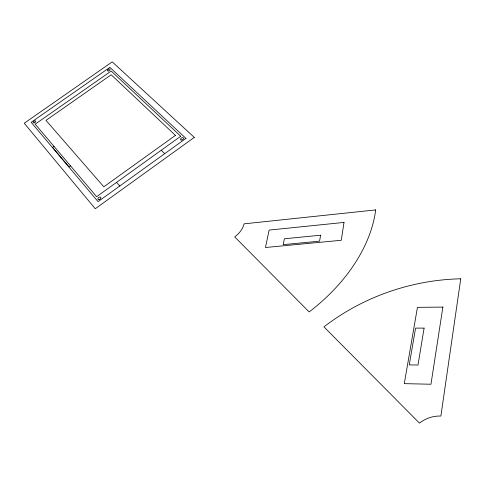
<?xml version="1.0" encoding="UTF-8"?>
<svg xmlns="http://www.w3.org/2000/svg" width="485" height="485" viewBox="0 0 485 485"><rect width="100%" height="100%" fill="white"/><g stroke="black" fill="none" stroke-linecap="round" stroke-linejoin="round"><path stroke-width="0.73" d="M70.543 165.888L69.088 166.919L52.604 147.391L54.023 146.391M161.256 150.241L164.718 153.66M116.527 182.39L119.771 186.01M460.75 278.802L440.883 416.045A28.809 25.123 -17.5 0 0 419.47 423.132L323.95 326.854A207.531 182.651 -16.5 0 1 460.75 278.802M344.011 222.427L341.288 240.269L265.453 247.508L269.12 230.09L344.011 222.427M442.884 307.09L430.965 384.235L404.284 383.647L417.439 307.351L442.884 307.09M424.102 328.103L418.003 365.017L409.261 364.89L415.56 328.115L424.102 328.103M320.597 235.213L319.591 241.16L283.216 244.652L284.38 238.772L320.597 235.213M194.279 137.407L95.272 208.756L24.25 123.238L112.217 61.868L194.279 137.407M180.717 136.255L96.636 196.686L35.199 124.172L111.186 71.046L180.717 136.255M185.931 138.389L98.061 201.633L31.179 122.311L109.865 67.367L185.931 138.389M175.424 135.394L103.814 186.804L45.99 120.383L111.198 74.757L175.424 135.394M375.681 209.914L244.107 223.84A21.958 14.859 -29.2 0 1 234.71 236.904L309.163 311.946A157.413 107.161 -29.2 0 0 375.681 209.914M99.061 199.517A1.673 1.025 -32.9 0 0 100.813 197.437A1.673 1.025 -32.9 0 0 98.249 197.928A1.673 1.025 -32.9 0 0 99.061 199.517M34.132 122.887A1.491 0.806 -32.7 0 0 35.751 121.123A1.491 0.806 -32.7 0 0 33.532 121.62A1.491 0.806 -32.7 0 0 34.132 122.887M181.681 140.007A1.643 1 -28.9 0 0 183.463 138.067A1.643 1 -28.9 0 0 180.893 138.461A1.643 1 -28.9 0 0 181.681 140.007M108.385 70.956A1.461 0.788 -29.9 0 0 110.034 69.294A1.461 0.788 -29.9 0 0 107.816 69.707A1.461 0.788 -29.9 0 0 108.385 70.956"/></g></svg>
